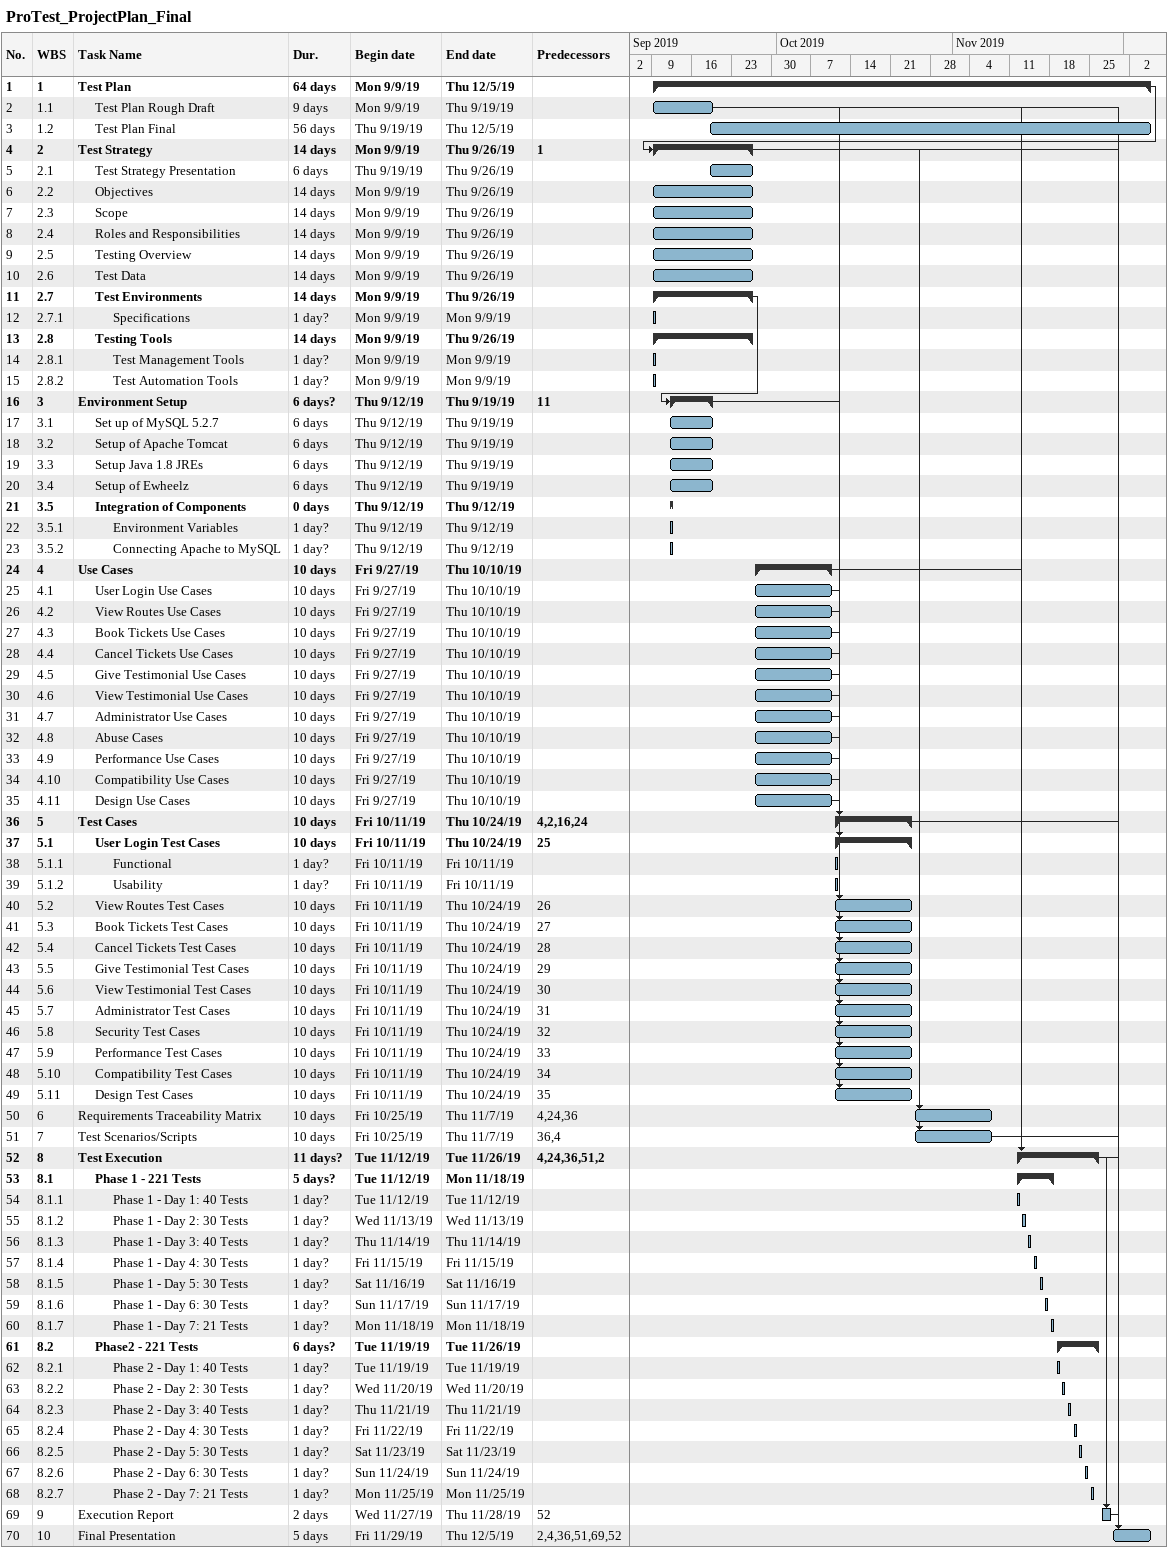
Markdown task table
ProTest_ProjectPlan_Final

| ID | WBS | Task | Duration | Start | Finish | Predecessors |
|---|---|---|---|---|---|---|
| 1 | 1 | **Test Plan** | 64d | 2019-09-09 | 2019-12-05 |  |
| 2 | 1.1 | Test Plan Rough Draft | 9d | 2019-09-09 | 2019-09-19 |  |
| 3 | 1.2 | Test Plan Final | 56d | 2019-09-19 | 2019-12-05 |  |
| 4 | 2 | **Test Strategy** | 14d | 2019-09-09 | 2019-09-26 | 1 |
| 5 | 2.1 | Test Strategy Presentation | 6d | 2019-09-19 | 2019-09-26 |  |
| 6 | 2.2 | Objectives | 14d | 2019-09-09 | 2019-09-26 |  |
| 7 | 2.3 | Scope | 14d | 2019-09-09 | 2019-09-26 |  |
| 8 | 2.4 | Roles and Responsibilities | 14d | 2019-09-09 | 2019-09-26 |  |
| 9 | 2.5 | Testing Overview | 14d | 2019-09-09 | 2019-09-26 |  |
| 10 | 2.6 | Test Data | 14d | 2019-09-09 | 2019-09-26 |  |
| 11 | 2.7 | **Test Environments** | 14d | 2019-09-09 | 2019-09-26 |  |
| 12 | 2.7.1 | Specifications | 1d? | 2019-09-09 | 2019-09-09 |  |
| 13 | 2.8 | **Testing Tools** | 14d | 2019-09-09 | 2019-09-26 |  |
| 14 | 2.8.1 | Test Management Tools | 1d? | 2019-09-09 | 2019-09-09 |  |
| 15 | 2.8.2 | Test Automation Tools | 1d? | 2019-09-09 | 2019-09-09 |  |
| 16 | 3 | **Environment Setup** | 6d? | 2019-09-12 | 2019-09-19 | 11 |
| 17 | 3.1 | Set up of MySQL 5.2.7 | 6d | 2019-09-12 | 2019-09-19 |  |
| 18 | 3.2 | Setup of Apache Tomcat | 6d | 2019-09-12 | 2019-09-19 |  |
| 19 | 3.3 | Setup Java 1.8 JREs | 6d | 2019-09-12 | 2019-09-19 |  |
| 20 | 3.4 | Setup of Ewheelz | 6d | 2019-09-12 | 2019-09-19 |  |
| 21 | 3.5 | **Integration of Components** | 0d | 2019-09-12 | 2019-09-12 |  |
| 22 | 3.5.1 | Environment Variables | 1d? | 2019-09-12 | 2019-09-12 |  |
| 23 | 3.5.2 | Connecting Apache to MySQL | 1d? | 2019-09-12 | 2019-09-12 |  |
| 24 | 4 | **Use Cases** | 10d | 2019-09-27 | 2019-10-10 |  |
| 25 | 4.1 | User Login Use Cases | 10d | 2019-09-27 | 2019-10-10 |  |
| 26 | 4.2 | View Routes Use Cases | 10d | 2019-09-27 | 2019-10-10 |  |
| 27 | 4.3 | Book Tickets Use Cases | 10d | 2019-09-27 | 2019-10-10 |  |
| 28 | 4.4 | Cancel Tickets Use Cases | 10d | 2019-09-27 | 2019-10-10 |  |
| 29 | 4.5 | Give Testimonial Use Cases | 10d | 2019-09-27 | 2019-10-10 |  |
| 30 | 4.6 | View Testimonial Use Cases | 10d | 2019-09-27 | 2019-10-10 |  |
| 31 | 4.7 | Administrator Use Cases | 10d | 2019-09-27 | 2019-10-10 |  |
| 32 | 4.8 | Abuse Cases | 10d | 2019-09-27 | 2019-10-10 |  |
| 33 | 4.9 | Performance Use Cases | 10d | 2019-09-27 | 2019-10-10 |  |
| 34 | 4.10 | Compatibility Use Cases | 10d | 2019-09-27 | 2019-10-10 |  |
| 35 | 4.11 | Design Use Cases | 10d | 2019-09-27 | 2019-10-10 |  |
| 36 | 5 | **Test Cases** | 10d | 2019-10-11 | 2019-10-24 | 4, 2, 16, 24 |
| 37 | 5.1 | **User Login Test Cases** | 10d | 2019-10-11 | 2019-10-24 | 25 |
| 38 | 5.1.1 | Functional | 1d? | 2019-10-11 | 2019-10-11 |  |
| 39 | 5.1.2 | Usability | 1d? | 2019-10-11 | 2019-10-11 |  |
| 40 | 5.2 | View Routes Test Cases | 10d | 2019-10-11 | 2019-10-24 | 26 |
| 41 | 5.3 | Book Tickets Test Cases | 10d | 2019-10-11 | 2019-10-24 | 27 |
| 42 | 5.4 | Cancel Tickets Test Cases | 10d | 2019-10-11 | 2019-10-24 | 28 |
| 43 | 5.5 | Give Testimonial Test Cases | 10d | 2019-10-11 | 2019-10-24 | 29 |
| 44 | 5.6 | View Testimonial Test Cases | 10d | 2019-10-11 | 2019-10-24 | 30 |
| 45 | 5.7 | Administrator Test Cases | 10d | 2019-10-11 | 2019-10-24 | 31 |
| 46 | 5.8 | Security Test Cases | 10d | 2019-10-11 | 2019-10-24 | 32 |
| 47 | 5.9 | Performance Test Cases | 10d | 2019-10-11 | 2019-10-24 | 33 |
| 48 | 5.10 | Compatibility Test Cases | 10d | 2019-10-11 | 2019-10-24 | 34 |
| 49 | 5.11 | Design Test Cases | 10d | 2019-10-11 | 2019-10-24 | 35 |
| 50 | 6 | Requirements Traceability Matrix | 10d | 2019-10-25 | 2019-11-07 | 4, 24, 36 |
| 51 | 7 | Test Scenarios/Scripts | 10d | 2019-10-25 | 2019-11-07 | 36, 4 |
| 52 | 8 | **Test Execution** | 11d? | 2019-11-12 | 2019-11-26 | 4, 24, 36, 51, 2 |
| 53 | 8.1 | **Phase 1 - 221 Tests** | 5d? | 2019-11-12 | 2019-11-18 |  |
| 54 | 8.1.1 | Phase 1 - Day 1: 40 Tests | 1d? | 2019-11-12 | 2019-11-12 |  |
| 55 | 8.1.2 | Phase 1 - Day 2: 30 Tests | 1d? | 2019-11-13 | 2019-11-13 |  |
| 56 | 8.1.3 | Phase 1 - Day 3: 40 Tests | 1d? | 2019-11-14 | 2019-11-14 |  |
| 57 | 8.1.4 | Phase 1 - Day 4: 30 Tests | 1d? | 2019-11-15 | 2019-11-15 |  |
| 58 | 8.1.5 | Phase 1 - Day 5: 30 Tests | 1d? | 2019-11-16 | 2019-11-16 |  |
| 59 | 8.1.6 | Phase 1 - Day 6: 30 Tests | 1d? | 2019-11-17 | 2019-11-17 |  |
| 60 | 8.1.7 | Phase 1 - Day 7: 21 Tests | 1d? | 2019-11-18 | 2019-11-18 |  |
| 61 | 8.2 | **Phase2 - 221 Tests** | 6d? | 2019-11-19 | 2019-11-26 |  |
| 62 | 8.2.1 | Phase 2 - Day 1: 40 Tests | 1d? | 2019-11-19 | 2019-11-19 |  |
| 63 | 8.2.2 | Phase 2 - Day 2: 30 Tests | 1d? | 2019-11-20 | 2019-11-20 |  |
| 64 | 8.2.3 | Phase 2 - Day 3: 40 Tests | 1d? | 2019-11-21 | 2019-11-21 |  |
| 65 | 8.2.4 | Phase 2 - Day 4: 30 Tests | 1d? | 2019-11-22 | 2019-11-22 |  |
| 66 | 8.2.5 | Phase 2 - Day 5: 30 Tests | 1d? | 2019-11-23 | 2019-11-23 |  |
| 67 | 8.2.6 | Phase 2 - Day 6: 30 Tests | 1d? | 2019-11-24 | 2019-11-24 |  |
| 68 | 8.2.7 | Phase 2 - Day 7: 21 Tests | 1d? | 2019-11-25 | 2019-11-25 |  |
| 69 | 9 | Execution Report | 2d | 2019-11-27 | 2019-11-28 | 52 |
| 70 | 10 | Final Presentation | 5d | 2019-11-29 | 2019-12-05 | 2, 4, 36, 51, 69, 52 |
